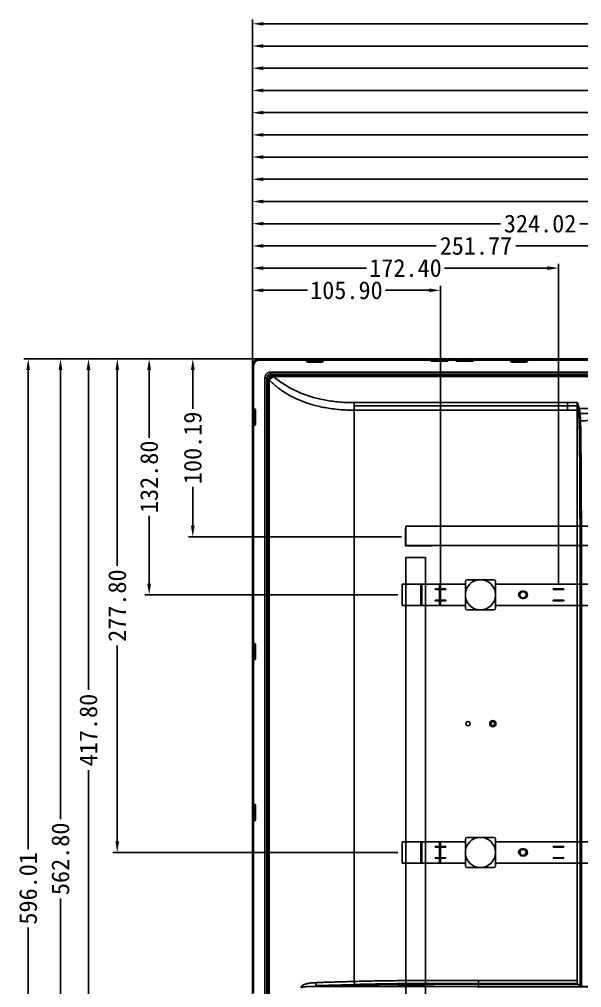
# Model space of a CAD drawing. Header units: millimetres. Extents: x 10037 to 11393, y -913 to 246.
# Drawn here: x 10037 to 10353, y -301 to 244 of the extents above; entities that cross this region are included whole.
import ezdxf

# ---------------------------------------------------------------- set-up
doc = ezdxf.new("R2010")
doc.units = ezdxf.units.MM
doc.header["$LTSCALE"] = 46.255
doc.layers.get('0').update_dxf_attribs({"linetype": 'CONTINUOUS'})
doc.layers.add('1', color=7, linetype='CONTINUOUS', true_color=0xffffff)
doc.styles.get("Standard").update_dxf_attribs({"font": 'simfang.ttf'})

msp = doc.modelspace()

# ---------------------------------------------------------------- linework, layer by layer
at = {"color": 7}
for p, q in [((10168.02, 48.1), (10168.02, 243.66)), ((10174.27, 241.16), (10701.82, 241.16)), ((10168.02, 48.1), (10168.02, 231.16)), ((10174.27, 228.66), (10668.57, 228.66)), ((10168.02, 48.1), (10168.02, 218.66)), ((10174.27, 216.16), (10632.11, 216.16)), ((10168.02, 48.1), (10168.02, 206.16)), ((10174.27, 203.66), (10595.96, 203.66)), ((10168.02, 48.1), (10168.02, 193.66)), ((10174.27, 191.16), (10541, 191.16)), ((10168.02, 48.1), (10168.02, 181.16)), ((10174.27, 178.66), (10490.24, 178.66)), ((10168.02, 48.1), (10168.02, 168.66)), ((10174.27, 166.16), (10453.74, 166.16)), ((10168.02, 48.1), (10168.02, 156.16)), ((10174.27, 153.66), (10413.33, 153.66)), ((10168.02, 48.1), (10168.02, 143.66)), ((10174.27, 141.16), (10362.65, 141.16)), ((10168.02, 48.1), (10168.02, 131.16)), ((10174.27, 128.66), (10307.72, 128.66)), ((10485.79, 128.66), (10352.34, 128.66)), ((10168.02, 48.1), (10168.02, 118.66)), ((10174.27, 116.16), (10271.51, 116.16)), ((10413.54, 116.16), (10316.3, 116.16)), ((10168.02, 48.1), (10168.02, 106.16)), ((10174.27, 103.66), (10232.23, 103.66)), ((10334.17, 103.66), (10276.21, 103.66)), ((10340.42, -74.4), (10340.42, 106.16)), ((10168.02, 48.1), (10168.02, 93.66)), ((10273.92, -74.7), (10273.92, 93.66)), ((10174.27, 91.16), (10198.98, 91.16)), ((10267.67, 91.16), (10242.96, 91.16)), ((10170.52, 52.6), (10039.3, 52.6)), ((10170.52, 52.6), (10057.48, 52.6)), ((10170.52, 52.6), (10073.24, 52.6)), ((10170.52, 52.6), (10089.47, 52.6)), ((10170.52, 52.6), (10107.42, 52.6)), ((10170.52, 52.6), (10131.99, 52.6)), ((10041.8, 46.35), (10041.8, -223.38)), ((10059.98, 46.35), (10059.98, -206.41)), ((10075.74, 46.35), (10075.74, -133.74)), ((10091.97, 46.35), (10091.97, -63.85)), ((10109.92, 46.35), (10109.92, 8.19)), ((10134.49, 46.35), (10134.49, 24.47)), ((10134.49, -41.35), (10134.49, -19.46)), ((10109.92, -73.95), (10109.92, -35.79)), ((10251.92, -47.6), (10131.99, -47.6)), ((10249.92, -80.2), (10107.42, -80.2)), ((10091.97, -218.95), (10091.97, -108.75)), ((10075.74, -358.95), (10075.74, -178.87)), ((10249.92, -225.2), (10089.47, -225.2)), ((10059.98, -503.95), (10059.98, -251.19)), ((10041.8, -537.16), (10041.8, -267.43))]:
    msp.add_line(p, q, dxfattribs=at)
at = {"color": 2}
for q in [(11392.82, 52.6), (10168.02, -642.5)]:
    msp.add_line((10168.02, 52.6), q, dxfattribs=at)
at = {"color": 1}
for p, q in [((10254.42, -52.49), (10254.42, -41.49)), ((11306.42, -41.49), (10254.42, -41.49)), ((10254.42, -52.49), (11306.42, -52.49)), ((10254.45, -59.2), (10265.45, -59.2)), ((10254.51, -59.2), (10254.51, -533)), ((10265.51, -59.2), (10265.51, -533))]:
    msp.add_line(p, q, dxfattribs=at)
at = {"color": 3}
for p, q in [((10252.42, -74.2), (10252.42, -86.2)), ((10287.92, -74.2), (10252.42, -74.2)), ((10262.95, -74.2), (10262.95, -86.2)), ((10263.45, -74.2), (10263.45, -86.2)), ((10273.45, -74.2), (10273.45, -86.2)), ((10273.95, -74.2), (10273.95, -86.2)), ((10287.92, -72.7), (10287.92, -87.7)), ((10303.92, -71.7), (10288.92, -71.7)), ((10304.92, -87.7), (10304.92, -72.7)), ((10426.92, -74.2), (10304.92, -74.2)), ((10320.92, -78.2), (10319.92, -78.2)), ((10252.42, -86.2), (10287.92, -86.2)), ((10304.92, -86.2), (10426.92, -86.2)), ((10319.92, -82.2), (10320.92, -82.2)), ((10288.92, -88.7), (10303.92, -88.7)), ((10287.92, -217.7), (10287.92, -232.7)), ((10303.92, -216.7), (10288.92, -216.7)), ((10304.92, -232.7), (10304.92, -217.7)), ((10252.42, -219.2), (10252.42, -231.2)), ((10287.92, -219.2), (10252.42, -219.2)), ((10262.95, -219.2), (10262.95, -231.2)), ((10263.45, -219.2), (10263.45, -231.2)), ((10273.45, -219.2), (10273.45, -231.2)), ((10273.95, -219.2), (10273.95, -231.2)), ((10426.92, -219.2), (10304.92, -219.2)), ((10320.92, -223.2), (10319.92, -223.2)), ((10319.92, -227.2), (10320.92, -227.2)), ((10252.42, -231.2), (10287.92, -231.2)), ((10288.92, -233.7), (10303.92, -233.7)), ((10304.92, -231.2), (10426.92, -231.2))]:
    msp.add_line(p, q, dxfattribs=at)
for centre in [(10296.42, -80.2), (10296.42, -225.2)]:
    msp.add_circle(centre, 8.5, dxfattribs=at)
for centre, radius, start, end in [((10288.92, -72.7), 1, 90, 180), ((10303.92, -72.7), 1, 0, 90), ((10319.92, -80.2), 2, 90, 270), ((10320.92, -80.2), 2, 270, 90), ((10288.92, -87.7), 1, 180, 270), ((10303.92, -87.7), 1, 270, 0), ((10288.92, -217.7), 1, 90, 180), ((10303.92, -217.7), 1, 0, 90), ((10319.92, -225.2), 2, 90, 270), ((10320.92, -225.2), 2, 270, 90), ((10288.92, -232.7), 1, 180, 270), ((10303.92, -232.7), 1, 270, 0)]:
    msp.add_arc(centre, radius, start, end, dxfattribs=at)
at = {"color": 7}
for points in [[(10174.27, 242.2), (10174.27, 240.12), (10168.02, 241.16)], [(10174.27, 229.7), (10174.27, 227.62), (10168.02, 228.66)], [(10174.27, 217.2), (10174.27, 215.12), (10168.02, 216.16)], [(10174.27, 204.7), (10174.27, 202.62), (10168.02, 203.66)], [(10174.27, 192.2), (10174.27, 190.12), (10168.02, 191.16)], [(10174.27, 179.7), (10174.27, 177.62), (10168.02, 178.66)], [(10174.27, 167.2), (10174.27, 165.12), (10168.02, 166.16)], [(10174.27, 154.7), (10174.27, 152.62), (10168.02, 153.66)], [(10174.27, 142.2), (10174.27, 140.12), (10168.02, 141.16)], [(10174.27, 129.7), (10174.27, 127.62), (10168.02, 128.66)], [(10174.27, 117.2), (10174.27, 115.12), (10168.02, 116.16)], [(10174.27, 104.7), (10174.27, 102.62), (10168.02, 103.66)], [(10334.17, 104.7), (10334.17, 102.62), (10340.42, 103.66)], [(10174.27, 92.2), (10174.27, 90.12), (10168.02, 91.16)], [(10267.67, 92.2), (10267.67, 90.12), (10273.92, 91.16)], [(10040.76, 46.35), (10042.84, 46.35), (10041.8, 52.6)], [(10058.93, 46.35), (10061.02, 46.35), (10059.98, 52.6)], [(10074.7, 46.35), (10076.78, 46.35), (10075.74, 52.6)], [(10090.93, 46.35), (10093.01, 46.35), (10091.97, 52.6)], [(10108.87, 46.35), (10110.96, 46.35), (10109.92, 52.6)], [(10133.44, 46.35), (10135.53, 46.35), (10134.49, 52.6)], [(10133.44, -41.35), (10135.53, -41.35), (10134.49, -47.6)], [(10108.87, -73.95), (10110.96, -73.95), (10109.92, -80.2)], [(10090.93, -218.95), (10093.01, -218.95), (10091.97, -225.2)]]:
    msp.add_solid(points, dxfattribs=at)
at = {"layer": '1', "color": 7, "linetype": 'Continuous'}
for p, q in [((10173.02, 52.6), (10172.02, 52.6)), ((10173.02, 51.9), (10172.02, 51.9)), ((10173.02, 51.9), (10173.02, 52.6)), ((10175.02, 52.6), (10173.02, 52.6)), ((10173.02, 51.9), (10175.02, 51.9)), ((10197.17, 52.6), (10175.02, 52.6)), ((10175.02, 52.55), (10175.02, 51.95)), ((10197.17, 51.9), (10175.02, 51.9)), ((10198.17, 52.6), (10197.17, 52.6)), ((10197.17, 51.9), (10197.17, 52.6)), ((10198.17, 51.9), (10197.17, 51.9)), ((10208.17, 52.6), (10198.17, 52.6)), ((10198.17, 52.6), (10198.17, 52.2)), ((10208.17, 52.2), (10198.17, 52.2)), ((10198.17, 51.9), (10198.17, 52.2)), ((10208.17, 51.9), (10198.17, 51.9)), ((10198.88, 50.8), (10198.25, 51.9)), ((10207.45, 50.8), (10198.88, 50.8)), ((10199.17, 51.9), (10199.35, 51.6)), ((10206.99, 51.6), (10199.35, 51.6)), ((10199.75, 51.64), (10199.61, 51.9)), ((10206.73, 51.9), (10206.58, 51.64)), ((10206.99, 51.6), (10207.16, 51.9)), ((10208.09, 51.9), (10207.45, 50.8)), ((10209.17, 52.6), (10208.17, 52.6)), ((10208.17, 52.2), (10208.17, 52.6)), ((10208.17, 51.9), (10208.17, 52.2)), ((10209.17, 51.9), (10208.17, 51.9)), ((10234.92, 52.6), (10209.17, 52.6)), ((10209.17, 51.9), (10209.17, 52.6)), ((10234.92, 51.9), (10209.17, 51.9)), ((10235.42, 52.6), (10234.92, 52.6)), ((10234.92, 51.95), (10234.92, 52.55)), ((10234.92, 51.9), (10235.42, 51.9)), ((10260.42, 52.6), (10235.42, 52.6)), ((10235.42, 52.6), (10235.42, 51.9)), ((10260.42, 51.9), (10235.42, 51.9)), ((10260.42, 51.9), (10260.42, 52.6)), ((10260.92, 52.6), (10260.42, 52.6)), ((10260.42, 51.9), (10260.92, 51.9)), ((10269.17, 52.6), (10260.92, 52.6)), ((10260.92, 52.55), (10260.92, 51.95)), ((10268.48, 51.9), (10260.92, 51.9)), ((10268.59, 51.3), (10268.48, 51.9)), ((10268.59, 51.3), (10269.42, 51.3)), ((10270.15, 52.6), (10269.17, 52.6)), ((10269.17, 52.6), (10269.26, 52.1)), ((10269.26, 52.1), (10269.42, 52.1)), ((10269.42, 52.1), (10271.84, 52.1)), ((10269.42, 51.3), (10269.42, 52.1)), ((10269.42, 51.3), (10278, 51.3)), ((10276.43, 52.6), (10270.15, 52.6)), ((10270.16, 52.55), (10270.23, 52.15)), ((10271.92, 52.4), (10271.84, 52.1)), ((10271.84, 52.1), (10274, 52.1)), ((10273.92, 52.4), (10271.92, 52.4)), ((10274, 52.1), (10273.92, 52.4)), ((10274, 52.1), (10277.33, 52.1)), ((10276.42, 52.55), (10276.35, 52.15)), ((10277.42, 52.6), (10276.43, 52.6)), ((10277.33, 52.1), (10277.42, 52.6)), ((10277.42, 52.6), (10283.42, 52.6)), ((10278, 51.3), (10278.11, 51.9)), ((10278.11, 51.9), (10282.73, 51.9)), ((10282.84, 51.3), (10282.73, 51.9)), ((10282.84, 51.3), (10291.42, 51.3)), ((10284.4, 52.6), (10283.42, 52.6)), ((10283.51, 52.1), (10283.42, 52.6)), ((10283.51, 52.1), (10286.84, 52.1)), ((10290.68, 52.6), (10284.4, 52.6)), ((10284.41, 52.55), (10284.48, 52.15)), ((10286.92, 52.4), (10286.84, 52.1)), ((10286.84, 52.1), (10289, 52.1)), ((10288.92, 52.4), (10286.92, 52.4)), ((10289, 52.1), (10288.92, 52.4)), ((10289, 52.1), (10291.42, 52.1)), ((10290.67, 52.55), (10290.6, 52.15)), ((10291.67, 52.6), (10290.68, 52.6)), ((10291.42, 52.1), (10291.58, 52.1)), ((10291.42, 51.3), (10291.42, 52.1)), ((10291.42, 51.3), (10292.25, 51.3)), ((10291.58, 52.1), (10291.67, 52.6)), ((10312.17, 52.6), (10291.67, 52.6)), ((10292.25, 51.3), (10292.36, 51.9)), ((10312.17, 51.9), (10292.36, 51.9)), ((10313.17, 52.6), (10312.17, 52.6)), ((10312.17, 51.9), (10312.17, 52.6)), ((10313.17, 51.9), (10312.17, 51.9)), ((10323.17, 52.6), (10313.17, 52.6)), ((10313.17, 52.6), (10313.17, 52.2)), ((10323.17, 52.2), (10313.17, 52.2)), ((10313.17, 51.9), (10313.17, 52.2)), ((10323.17, 51.9), (10313.17, 51.9)), ((10313.88, 50.8), (10313.25, 51.9)), ((10322.45, 50.8), (10313.88, 50.8)), ((10314.17, 51.9), (10314.35, 51.6)), ((10321.99, 51.6), (10314.35, 51.6)), ((10314.75, 51.64), (10314.61, 51.9)), ((10321.73, 51.9), (10321.58, 51.64)), ((10322.16, 51.9), (10321.99, 51.6)), ((10323.09, 51.9), (10322.45, 50.8)), ((10324.17, 52.6), (10323.17, 52.6)), ((10323.17, 52.2), (10323.17, 52.6)), ((10323.17, 51.9), (10323.17, 52.2)), ((10324.17, 51.9), (10323.17, 51.9)), ((10349.92, 52.6), (10324.17, 52.6)), ((10324.17, 51.9), (10324.17, 52.6)), ((10349.92, 51.9), (10324.17, 51.9)), ((10350.42, 52.6), (10349.92, 52.6)), ((10349.92, 51.95), (10349.92, 52.55)), ((10349.92, 51.9), (10350.42, 51.9)), ((10400.42, 52.6), (10350.42, 52.6)), ((10350.42, 52.6), (10350.42, 51.9)), ((10400.42, 51.9), (10350.42, 51.9)), ((10168.02, 47.6), (10168.02, 48.6)), ((10168.02, 47.6), (10168.72, 47.6)), ((10168.02, 47.6), (10168.02, 45.6)), ((10168.02, 25.8), (10168.02, 45.6)), ((10168.67, 45.6), (10168.07, 45.6)), ((10168.72, 47.6), (10168.72, 48.6)), ((10168.72, 45.6), (10168.72, 47.6)), ((10168.72, 25.8), (10168.72, 45.6)), ((10178.28, 45.08), (11382.56, 45.08)), ((10178.28, 45.01), (10178.28, 43.9)), ((10178.28, 44.07), (11382.56, 44.07)), ((10178.28, 43.9), (11382.56, 43.9)), ((10178.31, 43.86), (10179.1, 43.07)), ((10175.13, -583.04), (10175.13, 41.93)), ((10175.13, 41.93), (10176.31, 41.93)), ((10176.13, 41.93), (10176.13, -583.04)), ((10176.31, -583.04), (10176.31, 41.93)), ((10176.34, 41.89), (10177.13, 41.11)), ((10176.87, 43.34), (10177.74, 42.47)), ((10177.17, 40.7), (10177.17, -583.04)), ((10177.17, 40.7), (10177.47, 40.7)), ((10177.23, 40.7), (10177.23, -583.04)), ((10177.52, 40.81), (10179.65, 42.72)), ((11381.14, 43.03), (10179.69, 43.03)), ((10179.69, 43.03), (10179.69, 42.75)), ((10179.69, 42.97), (11381.14, 42.97)), ((10225.42, 27.96), (10225.42, 23.72)), ((10225.47, 27.96), (10345.42, 27.96)), ((10345.42, 27.96), (10345.42, 23.72)), ((10351.04, 27.96), (10345.42, 27.96)), ((10351.1, 27.91), (10351.95, 24.74)), ((10168.72, 25.8), (10168.02, 25.8)), ((10168.02, 25.8), (10168.02, 24.8)), ((10168.42, 24.8), (10168.02, 24.8)), ((10168.02, 24.8), (10168.02, 14.8)), ((10168.72, 24.8), (10168.42, 24.8)), ((10168.42, 24.8), (10168.42, 14.8)), ((10168.72, 25.8), (10168.72, 24.8)), ((10168.72, 24.8), (10168.72, 14.8)), ((10168.72, 24.72), (10169.82, 24.08)), ((10168.72, 23.79), (10169.02, 23.62)), ((10168.72, 23.36), (10168.97, 23.21)), ((10169.02, 15.98), (10169.02, 23.62)), ((10169.82, 24.08), (10169.82, 15.51)), ((10225.42, 26.21), (10345.42, 26.21)), ((10345.42, 26.21), (10350.74, 26.21)), ((10345.42, 23.72), (10350.83, 23.72)), ((10351.18, 24.18), (10350.82, 25.53)), ((10350.83, 26.42), (10352.68, 19.49)), ((10350.88, -297.19), (10350.88, 23.72)), ((10352.47, 21.92), (10363.36, 21.92)), ((10168.97, 16.38), (10168.72, 16.24)), ((10168.02, 14.8), (10168.42, 14.8)), ((10168.02, 14.8), (10168.02, 13.8)), ((10168.72, 13.8), (10168.02, 13.8)), ((10168.02, -4.7), (10168.02, 13.8)), ((10168.72, 14.8), (10168.42, 14.8)), ((10168.72, 15.8), (10169.02, 15.98)), ((10169.82, 15.51), (10168.72, 14.88)), ((10168.72, 14.8), (10168.72, 13.8)), ((10168.72, -4.7), (10168.72, 13.8)), ((10168.02, -4.7), (10168.02, -5.2)), ((10168.72, -5.2), (10168.02, -5.2)), ((10168.02, -80.2), (10168.02, -5.2)), ((10168.07, -4.7), (10168.67, -4.7)), ((10168.72, -5.2), (10168.72, -4.7)), ((10168.72, -80.2), (10168.72, -5.2)), ((10254.42, -42.7), (10254.22, -42.7)), ((10254.22, -42.7), (10254.22, -52.7)), ((10254.42, -52.49), (10254.42, -42.7)), ((10254.22, -52.7), (10269.22, -52.7)), ((10269.22, -52.49), (10254.42, -52.49)), ((10269.22, -52.7), (10269.22, -52.49)), ((10168.02, -80.2), (10168.72, -80.2)), ((10168.02, -80.2), (10168.02, -80.7)), ((10168.02, -106.2), (10168.02, -80.7)), ((10168.67, -80.7), (10168.07, -80.7)), ((10168.72, -80.7), (10168.72, -80.2)), ((10168.72, -106.2), (10168.72, -80.7)), ((10276.92, -76.9), (10270.92, -76.9)), ((10270.92, -76.9), (10270.92, -77.2)), ((10270.92, -77.2), (10276.92, -77.2)), ((10276.92, -77.2), (10276.92, -76.9)), ((10343.42, -76.9), (10337.42, -76.9)), ((10337.42, -76.9), (10337.42, -77.2)), ((10337.42, -77.2), (10343.42, -77.2)), ((10343.42, -77.2), (10343.42, -76.9)), ((10276.92, -83.2), (10270.92, -83.2)), ((10270.92, -83.2), (10270.92, -83.5)), ((10270.92, -83.5), (10276.92, -83.5)), ((10276.92, -83.5), (10276.92, -83.2)), ((10343.42, -83.2), (10337.42, -83.2)), ((10337.42, -83.2), (10337.42, -83.5)), ((10337.42, -83.5), (10343.42, -83.5)), ((10343.42, -83.5), (10343.42, -83.2)), ((10168.72, -106.2), (10168.02, -106.2)), ((10168.02, -107.2), (10168.02, -106.2)), ((10168.42, -107.2), (10168.02, -107.2)), ((10168.02, -107.2), (10168.02, -117.2)), ((10168.72, -107.2), (10168.42, -107.2)), ((10168.42, -107.2), (10168.42, -117.2)), ((10168.72, -107.2), (10168.72, -106.2)), ((10168.72, -107.2), (10168.72, -117.2)), ((10168.72, -107.28), (10169.82, -107.92)), ((10168.72, -108.21), (10169.02, -108.38)), ((10168.72, -108.64), (10168.97, -108.79)), ((10169.02, -108.38), (10169.02, -116.02)), ((10169.82, -107.92), (10169.82, -116.49)), ((10168.02, -117.2), (10168.42, -117.2)), ((10168.02, -118.2), (10168.02, -117.2)), ((10168.72, -118.2), (10168.02, -118.2)), ((10168.02, -125.7), (10168.02, -118.2)), ((10168.72, -117.2), (10168.42, -117.2)), ((10168.97, -115.62), (10168.72, -115.76)), ((10168.72, -116.2), (10169.02, -116.02)), ((10169.82, -116.49), (10168.72, -117.12)), ((10168.72, -118.2), (10168.72, -117.2)), ((10168.72, -125.7), (10168.72, -118.2)), ((10168.02, -125.7), (10168.02, -126.2)), ((10168.72, -126.2), (10168.02, -126.2)), ((10168.02, -175.2), (10168.02, -126.2)), ((10168.07, -125.7), (10168.67, -125.7)), ((10168.72, -126.2), (10168.72, -125.7)), ((10168.72, -175.2), (10168.72, -126.2)), ((10352.6, -144.45), (10352.6, -300.54)), ((10352.76, -300.61), (10352.76, -144.4)), ((10302.36, -152.7), (10301.66, -152.7)), ((10304.48, -152.7), (10305.18, -152.7)), ((10168.02, -175.2), (10168.72, -175.2)), ((10168.02, -175.2), (10168.02, -175.7)), ((10168.02, -196.7), (10168.02, -175.7)), ((10168.67, -175.7), (10168.07, -175.7)), ((10168.72, -175.7), (10168.72, -175.2)), ((10168.72, -196.7), (10168.72, -175.7)), ((10168.72, -196.7), (10168.02, -196.7)), ((10168.02, -197.7), (10168.02, -196.7)), ((10168.42, -197.7), (10168.02, -197.7)), ((10168.02, -197.7), (10168.02, -207.7)), ((10168.72, -197.7), (10168.42, -197.7)), ((10168.42, -197.7), (10168.42, -207.7)), ((10168.72, -197.7), (10168.72, -196.7)), ((10168.72, -197.7), (10168.72, -207.7)), ((10168.72, -197.78), (10169.82, -198.42)), ((10168.72, -198.71), (10169.02, -198.88)), ((10168.72, -199.14), (10168.97, -199.29)), ((10169.02, -198.88), (10169.02, -206.52)), ((10169.82, -198.42), (10169.82, -206.99)), ((10168.97, -206.12), (10168.72, -206.26)), ((10168.72, -206.7), (10169.02, -206.52)), ((10169.82, -206.99), (10168.72, -207.62)), ((10168.02, -207.7), (10168.42, -207.7)), ((10168.02, -208.7), (10168.02, -207.7)), ((10168.72, -208.7), (10168.02, -208.7)), ((10168.02, -225.2), (10168.02, -208.7)), ((10168.72, -207.7), (10168.42, -207.7)), ((10168.72, -208.7), (10168.72, -207.7)), ((10168.72, -225.2), (10168.72, -208.7)), ((10276.92, -221.9), (10270.92, -221.9)), ((10270.92, -221.9), (10270.92, -222.2)), ((10270.92, -222.2), (10276.92, -222.2)), ((10276.92, -222.2), (10276.92, -221.9)), ((10343.42, -221.9), (10337.42, -221.9)), ((10337.42, -221.9), (10337.42, -222.2)), ((10337.42, -222.2), (10343.42, -222.2)), ((10343.42, -222.2), (10343.42, -221.9)), ((10168.02, -225.2), (10168.02, -225.7)), ((10168.72, -225.7), (10168.02, -225.7)), ((10168.02, -280.2), (10168.02, -225.7)), ((10168.07, -225.2), (10168.67, -225.2)), ((10168.72, -225.7), (10168.72, -225.2)), ((10168.72, -280.2), (10168.72, -225.7)), ((10276.92, -228.2), (10270.92, -228.2)), ((10270.92, -228.2), (10270.92, -228.5)), ((10270.92, -228.5), (10276.92, -228.5)), ((10276.92, -228.5), (10276.92, -228.2)), ((10343.42, -228.2), (10337.42, -228.2)), ((10337.42, -228.2), (10337.42, -228.5)), ((10337.42, -228.5), (10343.42, -228.5)), ((10343.42, -228.5), (10343.42, -228.2)), ((10168.02, -280.2), (10168.72, -280.2)), ((10168.02, -280.2), (10168.02, -280.7)), ((10168.02, -304.2), (10168.02, -280.7)), ((10168.67, -280.7), (10168.07, -280.7)), ((10168.72, -280.7), (10168.72, -280.2)), ((10168.72, -304.2), (10168.72, -280.7)), ((10203.72, -300.15), (10225.47, -299.49)), ((10225.48, -299.92), (10225.42, -297.8)), ((10275.4, -300.59), (10245.05, -299.54)), ((10295.32, -299.31), (10295.32, -297.19)), ((10351.04, -298.88), (10295.32, -298.88)), ((10295.32, -299.31), (10295.32, -300.54)), ((10351.27, -299.31), (10295.32, -299.31)), ((10295.37, -297.19), (10350.83, -297.19)), ((10352.6, -300.59), (10351.32, -299.31)), ((10195.94, -301.29), (10195.36, -301.29)), ((10295.32, -300.75), (10198.44, -300.74)), ((10295.32, -301.37), (10295.32, -300.59)), ((10295.32, -300.75), (11265.52, -300.75)), ((10363.16, -300.67), (10352.67, -300.67))]:
    msp.add_line(p, q, dxfattribs=at)
at = {"layer": '1', "color": 5, "linetype": 'Continuous'}
msp.add_line((11381.14, 42.75), (10179.69, 42.75), dxfattribs=at)
at = {"layer": '1', "color": 7, "linetype": 'Continuous', "extrusion": (0, 0, -1)}
msp.add_arc((-10172.02, 48.6), 4, 0, 90, dxfattribs=at)
at = {"layer": '1', "color": 7, "linetype": 'Continuous'}
for centre, radius, start, end in [((10172.02, 48.6), 3.3, 90, 180), ((10320.42, -80.2), 1.75, 0, 180), ((10320.42, -80.2), 1.75, 180, 0), ((10289.42, -152.7), 1.15, 0, 180), ((10303.42, -152.7), 1.76, 0, 180), ((10303.42, -152.7), 1.06, 0, 180), ((10289.42, -152.7), 1.15, 180, 0), ((10303.42, -152.7), 1.76, 180, 0), ((10303.42, -152.7), 1.06, 180, 0), ((10320.42, -225.2), 1.75, 0, 180), ((10320.42, -225.2), 1.75, 180, 0)]:
    msp.add_arc(centre, radius, start, end, dxfattribs=at)
for centre, major_axis, ratio, start_param, end_param in [((10178.15, 41.07), (1, 0.029), 0.163625, 2.470746, 2.842593), ((10179.13, 42.06), (-0.038, -0.999), 0.211085, 3.321822, 4.0663), ((10349.28, 23.72), (0, 6), 0.267949, 4.712389, 5.026684), ((10203.3, -298.46), (0.1, -2.2), 0.2462, 0.268624, 1.559199), ((10351.47, -297.19), (0, 2.2), 0.267949, 1.570796, 2.879793)]:
    msp.add_ellipse(centre, major_axis=major_axis, ratio=ratio, start_param=start_param, end_param=end_param, dxfattribs=at)
for points, degree in [([(10175.13, 41.93), (10175.13, 42.22), (10175.2, 42.78), (10175.53, 43.55), (10176.04, 44.21), (10176.67, 44.68), (10177.41, 45), (10177.98, 45.08), (10178.28, 45.08)], 3), ([(10177.53, 41.19), (10177.52, 41.13), (10177.51, 41.02), (10177.49, 40.86), (10177.48, 40.75), (10177.47, 40.7)], 3), ([(10179.69, 42.75), (10179.62, 42.74), (10179.46, 42.72), (10179.23, 42.69), (10179.07, 42.67), (10178.99, 42.66)], 3), ([(10225.42, 27.96), (10223.8, 27.96), (10220.66, 28.03), (10216.3, 28.34), (10212.23, 28.81), (10208.43, 29.45), (10204.85, 30.23), (10201.43, 31.15), (10198.15, 32.23), (10194.95, 33.47), (10191.81, 34.89), (10188.72, 36.51), (10185.68, 38.34), (10182.7, 40.38), (10180.69, 41.93), (10179.69, 42.75)], 3), ([(10225.42, -297.75), (10225.42, 23.72)], 1), ([(10225.47, 23.72), (10265.45, 23.72), (10305.44, 23.72), (10345.42, 23.72)], 3), ([(10352, 17.72), (10351.89, 21.53), (10351.19, 24.13)], 2), ([(10351.21, 24.18), (10351.3, 24.41), (10351.59, 24.63), (10351.92, 24.69)], 3), ([(10352.01, 24.7), (10363.82, 24.69)], 1), ([(10363.01, 17.81), (10359.62, 17.81), (10356.22, 17.81), (10352.83, 17.8)], 3), ([(10352.65, -144.4), (10352.78, -144.4), (10353.02, -144.4), (10353.32, -144.4)], 3), ([(10353.37, -300.62), (10353.37, -248.71), (10353.37, -196.66), (10353.37, -144.45)], 3), ([(10203.54, -300.57), (10203.29, -300.58), (10202.8, -300.58), (10202.14, -300.59), (10201.54, -300.61), (10201, -300.62), (10200.5, -300.63), (10200.04, -300.65), (10199.62, -300.67), (10199.24, -300.69), (10198.89, -300.71), (10198.56, -300.73), (10198.27, -300.75), (10198, -300.77), (10197.75, -300.8), (10197.52, -300.82), (10197.31, -300.85), (10197.12, -300.87), (10196.95, -300.9), (10196.8, -300.92), (10196.66, -300.95), (10196.53, -300.98), (10196.42, -301.01), (10196.32, -301.03), (10196.24, -301.06), (10196.16, -301.09), (10196.09, -301.12), (10196.04, -301.15), (10195.99, -301.19), (10195.95, -301.23), (10195.94, -301.27), (10195.94, -301.29)], 3), ([(10352.55, -300.59), (10333.47, -300.59), (10314.4, -300.59), (10295.32, -300.59)], 3), ([(10352.67, -300.67), (10352.64, -300.64), (10352.62, -300.61), (10352.6, -300.59)], 3)]:
    msp.add_open_spline(points, degree=degree, dxfattribs=at)
for points, knots in [([(10176.31, 41.98), (10176.31, 42.14), (10176.35, 42.48), (10176.54, 42.95), (10176.86, 43.36), (10177.26, 43.66), (10177.73, 43.85), (10178.06, 43.9), (10178.23, 43.9)], [0, 0, 0, 0, 0.160548, 0.333932, 0.504776, 0.668754, 0.836383, 1, 1, 1, 1]), ([(10179.08, 43.03), (10178.91, 43.02), (10178.58, 42.99), (10178.04, 42.75), (10177.65, 42.4), (10177.4, 42.02), (10177.22, 41.64), (10177.19, 41.33), (10177.16, 41.11)], [0, 0, 0, 0, 0.168244, 0.327953, 0.580525, 0.683679, 0.783164, 1, 1, 1, 1]), ([(10177.16, 41.02), (10177.16, 41), (10177.17, 40.93), (10177.17, 40.84), (10177.17, 40.77), (10177.17, 40.75)], [0, 0, 0, 0, 0.276255, 0.731334, 1, 1, 1, 1]), ([(10179.08, 42.96), (10178.67, 42.93), (10178.27, 42.79), (10177.53, 42.19), (10177.26, 41.65), (10177.23, 41.11)], [0, 0, 0, 0, 0.428158, 0.428158, 1, 1, 1, 1]), ([(10225.42, 23.72), (10223.98, 23.74), (10221.14, 23.77), (10216.94, 24.04), (10212.88, 24.47), (10208.95, 25.09), (10205.15, 25.88), (10201.49, 26.84), (10197.16, 28.24), (10192.28, 30.24), (10186.92, 33.13), (10181.88, 36.57), (10178.94, 39.32), (10177.47, 40.7)], [0, 0, 0, 0, 0.07762, 0.153113, 0.226762, 0.298874, 0.36978, 0.439825, 0.509366, 0.625642, 0.742662, 0.870931, 1, 1, 1, 1]), ([(10178.93, 42.65), (10178.82, 42.63), (10178.61, 42.58), (10178.25, 42.37), (10177.91, 42.07), (10177.64, 41.66), (10177.57, 41.37), (10177.54, 41.23)], [0, 0, 0, 0, 0.150596, 0.314007, 0.58153, 0.793097, 1, 1, 1, 1]), ([(10179.69, 43.03), (10179.63, 43.03), (10179.51, 43.03), (10179.34, 43.03), (10179.23, 43.04), (10179.19, 43.04)], [0, 0, 0, 0, 0.36554, 0.73108, 1, 1, 1, 1]), ([(10350.8, 25.58), (10350.77, 26.01), (10350.8, 26.44), (10350.91, 27.24), (10351, 27.62), (10351.09, 27.96), (10351.09, 27.96), (10351.09, 27.96)], [0, 0, 0, 0, 0.486907, 0.486907, 0.994495, 0.994495, 1, 1, 1, 1]), ([(10351.58, 22.63), (10351.89, 22.01), (10351.86, 20.94), (10352.35, 19.92), (10352.41, 19.82), (10352.5, 19.68), (10352.53, 19.65), (10352.55, 19.62)], [0, 0, 0, 0, 0.865023, 0.865023, 0.964481, 0.964481, 1, 1, 1, 1]), ([(10351.98, 24.64), (10352.05, 24.33), (10352.2, 23.7), (10352.38, 22.64), (10352.55, 21.32), (10352.7, 19.73), (10352.75, 18.47), (10352.77, 17.85)], [0, 0, 0, 0, 0.169685, 0.340945, 0.503338, 0.757598, 1, 1, 1, 1]), ([(10352.6, -144.34), (10352.6, -140.41), (10352.6, -132.75), (10352.6, -122.06), (10352.6, -111.89), (10352.59, -102.14), (10352.59, -92.64), (10352.58, -83.47), (10352.56, -74.7), (10352.55, -66.28), (10352.53, -58.21), (10352.51, -50.53), (10352.49, -43.21), (10352.47, -36.21), (10352.44, -29.59), (10352.42, -23.37), (10352.39, -17.48), (10352.35, -11.9), (10352.32, -6.75), (10352.28, -2.12), (10352.24, 2.1), (10352.2, 5.76), (10352.16, 8.92), (10352.12, 11.93), (10352.07, 14.84), (10352.03, 16.74), (10352, 17.67)], [0, 0, 0, 0, 0.041517, 0.083223, 0.124928, 0.166633, 0.208338, 0.250043, 0.291748, 0.333453, 0.375158, 0.416863, 0.458569, 0.500274, 0.541979, 0.583684, 0.625389, 0.667094, 0.708799, 0.750504, 0.79221, 0.833915, 0.87562, 0.917325, 0.95903, 1, 1, 1, 1]), ([(10352.76, -144.4), (10352.76, -117.41), (10352.75, -90.42), (10352.67, -45.41), (10352.62, -27.4), (10352.46, -4.9), (10352.43, -0.4), (10352.33, 8.6), (10352.28, 13.09), (10352.17, 17.64), (10352.16, 17.7), (10352.16, 17.76)], [0, 0, 0, 0, 0.499077, 0.499077, 0.832283, 0.832283, 0.915585, 0.915585, 0.998886, 0.998886, 1, 1, 1, 1]), ([(10352.78, 17.8), (10352.81, 16.19), (10352.89, 12.45), (10352.97, 6.02), (10353.05, -1.98), (10353.12, -11.56), (10353.18, -22.72), (10353.24, -35.45), (10353.28, -49.76), (10353.32, -65.65), (10353.34, -83.1), (10353.36, -102.14), (10353.37, -122.71), (10353.37, -136.94), (10353.37, -144.31)], [0, 0, 0, 0, 0.029877, 0.069571, 0.118964, 0.178074, 0.246911, 0.325452, 0.413698, 0.511654, 0.619315, 0.736682, 0.863754, 1, 1, 1, 1]), ([(10203.75, -298.47), (10202.88, -298.52), (10201.25, -298.62), (10199.03, -298.95), (10197.24, -299.44), (10196.07, -300.04), (10195.55, -300.64), (10195.39, -300.98), (10195.37, -301.18), (10195.36, -301.27)], [0, 0, 0, 0, 0.277229, 0.521508, 0.72331, 0.883503, 0.939601, 0.973844, 1, 1, 1, 1]), ([(10225.37, -297.8), (10224.43, -297.83), (10222.45, -297.89), (10219.49, -297.97), (10216.57, -298.05), (10213.86, -298.12), (10211.35, -298.19), (10208.94, -298.26), (10206.46, -298.35), (10204.77, -298.42), (10203.89, -298.46)], [0, 0, 0, 0, 0.129983, 0.272552, 0.409899, 0.535272, 0.649851, 0.759711, 0.874539, 1, 1, 1, 1]), ([(10295.27, -297.19), (10292.55, -297.19), (10287.25, -297.19), (10279.88, -297.2), (10272.67, -297.22), (10265.17, -297.25), (10256.92, -297.29), (10247.53, -297.37), (10237.04, -297.51), (10229.43, -297.68), (10225.47, -297.8)], [0, 0, 0, 0, 0.124396, 0.249558, 0.37472, 0.499883, 0.625045, 0.750207, 0.87537, 1, 1, 1, 1]), ([(10295.32, -298.88), (10279.98, -298.88), (10264.65, -298.9), (10241.51, -299.13), (10233.7, -299.24), (10225.75, -299.48), (10225.61, -299.48), (10225.47, -299.49)], [0, 0, 0, 0, 0.658597, 0.658597, 0.993944, 0.993944, 1, 1, 1, 1]), ([(10295.32, -299.31), (10284.83, -299.33), (10266.86, -299.35), (10243.59, -299.5), (10230.81, -299.8), (10225.51, -299.92)], [0, 0, 0, 0, 0.450739, 0.772189, 1, 1, 1, 1]), ([(10203.58, -300.57), (10204.27, -300.58), (10205.73, -300.58), (10208.96, -300.58), (10213.27, -300.59), (10218.54, -300.59), (10223.86, -300.59), (10229.36, -300.59), (10237.87, -300.6), (10247.69, -300.6), (10257.68, -300.59), (10267, -300.59), (10279.21, -300.59), (10289.31, -300.59), (10295.32, -300.59)], [0, 0, 0, 0, 0.024361, 0.051419, 0.110368, 0.168976, 0.22541, 0.284626, 0.348291, 0.502689, 0.603557, 0.672425, 0.805051, 1, 1, 1, 1]), ([(10225.43, -299.93), (10224.1, -299.96), (10221.45, -300.04), (10217.52, -300.15), (10213.28, -300.25), (10209.51, -300.35), (10206.16, -300.46), (10204.45, -300.53), (10203.59, -300.57)], [0, 0, 0, 0, 0.181129, 0.360379, 0.535779, 0.76019, 0.879083, 1, 1, 1, 1])]:
    msp.add_open_spline(points, degree=3, knots=knots, dxfattribs=at)
at = {"layer": '1', "color": 5, "linetype": 'Continuous'}
msp.add_open_spline([(10177.47, 40.7), (10177.47, -583.04)], degree=1, dxfattribs=at)
at = {"layer": '1', "color": 7, "linetype": 'Continuous'}
for points, weights in [([(10352.05, 17.74), (10352.1, 17.75), (10352.18, 17.76), (10352.26, 17.77)], [1.0447097493, 1.07931607036, 1.13401192684, 1.20879731876]), ([(10352.26, 17.77), (10352.39, 17.78), (10352.55, 17.79), (10352.73, 17.8)], [1.20879731876, 1.10422206674, 1.03892886848, 1.01291772399])]:
    msp.add_rational_spline(points, weights, degree=3, dxfattribs=at)

# ---------------------------------------------------------------- texts
at = {"color": 7, "char_height": 10, "attachment_point": 5}
for s, insert in [('\\A1;324.02', (10330.03, 128.66)), ('\\A1;251.77', (10293.9, 116.16)), ('\\A1;172.40', (10254.22, 103.66)), ('\\A1;105.90', (10220.97, 91.16))]:
    msp.add_mtext(s, dxfattribs=dict(at, insert=insert))
at = {"color": 7, "char_height": 10, "attachment_point": 5, "rotation": 90}
for s, insert in [('\\A1;100.19', (10134.49, 2.5)), ('\\A1;132.80', (10109.92, -13.8)), ('\\A1;277.80', (10091.97, -86.3)), ('\\A1;417.80', (10075.74, -156.3)), ('\\A1;562.80', (10059.98, -228.8)), ('\\A1;596.01', (10041.8, -245.41))]:
    msp.add_mtext(s, dxfattribs=dict(at, insert=insert))

doc.saveas('drawing.dxf')
